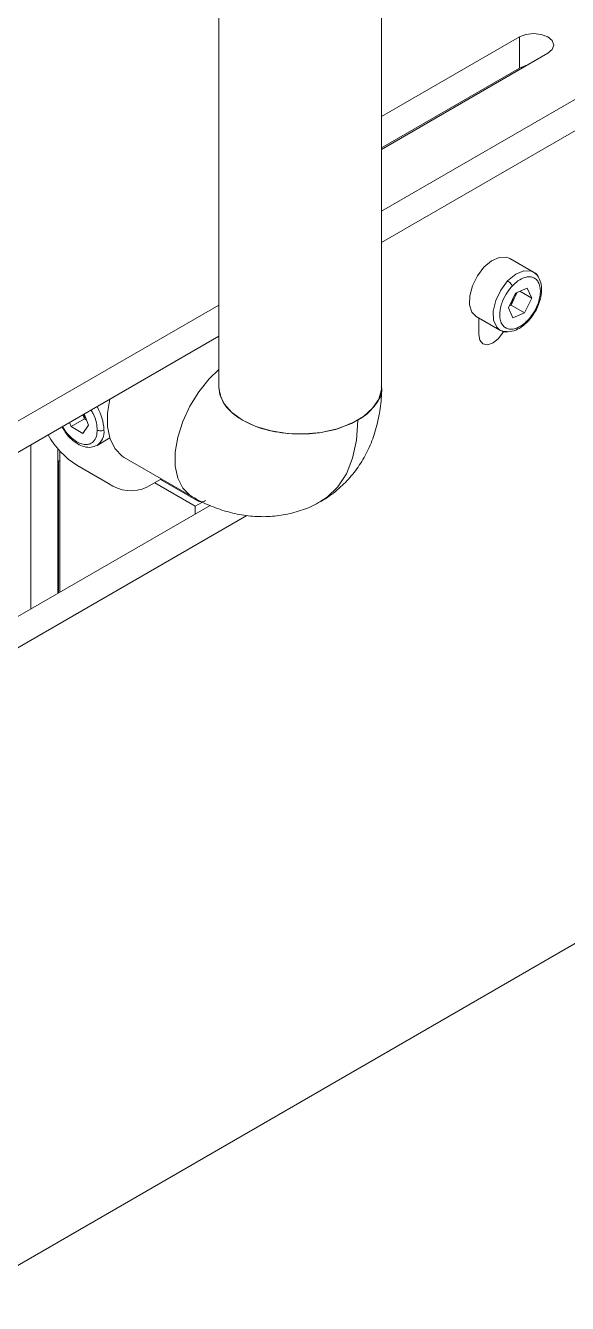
# Model space of a CAD drawing. Header units: millimetres. Extents: x -529 to 1738, y -425 to 849.
# Drawn here: x -362.6 to -334.3, y 526.2 to 593 of the extents above; entities that cross this region are included whole.
import ezdxf

# ---------------------------------------------------------------- set-up
doc = ezdxf.new("R2010")
doc.units = ezdxf.units.MM

msp = doc.modelspace()

# ---------------------------------------------------------------- linework, layer by layer
at = {"color": 7, "linetype": 'Continuous', "lineweight": 15}
for p, q in [((-352.542, 655.747), (-352.542, 574.093)), ((-344.042, 574.093), (-344.042, 655.747)), ((-344.042, 583.282), (-282.892, 618.583)), ((-344.042, 583.282), (-288.364, 615.424)), ((-344.042, 581.649), (-286.95, 614.607)), ((-344.042, 588.221), (-336.837, 592.381)), ((-336.837, 592.381), (-336.837, 590.748)), ((-335.352, 591.523), (-344.042, 586.507)), ((-344.042, 586.588), (-336.837, 590.748)), ((-267.505, 583.373), (-366.5, 526.224)), ((-336.103, 580.098), (-337.341, 580.812)), ((-337.035, 578.999), (-337.408, 578.223)), ((-337.088, 578.758), (-337.275, 578.37)), ((-336.956, 579.033), (-337.088, 578.758)), ((-336.428, 579.256), (-337.035, 578.999)), ((-336.194, 578.738), (-336.811, 579.094)), ((-336.567, 577.962), (-336.194, 578.738)), ((-336.194, 578.738), (-336.428, 579.256)), ((-371.449, 567.46), (-352.542, 578.375)), ((-337.408, 578.223), (-337.174, 577.704)), ((-337.275, 578.37), (-337.354, 578.336)), ((-337.275, 578.37), (-336.567, 577.962)), ((-339.09, 577.781), (-337.853, 577.067)), ((-338.958, 577.705), (-338.958, 576.827)), ((-337.174, 577.704), (-336.567, 577.962)), ((-371.449, 565.827), (-352.542, 576.742)), ((-360.348, 572.236), (-360.265, 572.022)), ((-360.265, 572.022), (-359.558, 572.431)), ((-359.653, 571.669), (-359.347, 572.105)), ((-359.558, 572.431), (-359.641, 572.644)), ((-359.347, 572.105), (-359.571, 572.684)), ((-359.558, 572.431), (-359.449, 572.367)), ((-360.265, 572.022), (-359.653, 571.669)), ((-358.907, 571.045), (-358.24, 571.43)), ((-362.369, 571.069), (-362.369, 562.495)), ((-360.955, 570.87), (-360.955, 563.312)), ((-360.843, 563.376), (-360.843, 570.741)), ((-360.914, 570.214), (-360.955, 570.297)), ((-360.914, 570.214), (-360.843, 570.255)), ((-360.914, 563.335), (-360.914, 570.214)), ((-357.488, 570.412), (-353.952, 568.371)), ((-358.302, 569.052), (-359.959, 570.008)), ((-355.546, 569.291), (-356.302, 568.854)), ((-356.302, 568.854), (-355.546, 569.29)), ((-355.893, 569.09), (-353.772, 567.865)), ((-355.583, 569.269), (-353.616, 568.134)), ((-353.389, 568.086), (-353.772, 567.865)), ((-373.217, 556.233), (-352.998, 567.905)), ((-371.803, 555.416), (-351.083, 567.378)), ((-353.772, 567.865), (-353.772, 567.458))]:
    msp.add_line(p, q, dxfattribs=at)
at = {"color": 7, "linetype": 'Continuous', "lineweight": 15, "flags": 128}
for points in [[(-336.837, 592.381), (-336.496, 592.512), (-336.094, 592.558), (-335.692, 592.512), (-335.352, 592.381), (-335.124, 592.184), (-335.044, 591.952), (-335.124, 591.72), (-335.352, 591.523)], [(-336.837, 590.748), (-336.496, 590.879), (-336.45, 590.889)], [(-338.688, 580.345), (-338.291, 580.679), (-337.886, 580.864), (-337.516, 580.879), (-337.341, 580.812)], [(-339.09, 577.781), (-339.316, 578.009), (-339.44, 578.385), (-339.431, 578.86), (-339.291, 579.383), (-339.034, 579.896), (-338.688, 580.345)], [(-335.888, 579.888), (-335.934, 579.952), (-336.103, 580.098)], [(-338.958, 576.827), (-338.901, 576.531), (-338.74, 576.346), (-338.5, 576.299), (-338.215, 576.398), (-337.931, 576.627), (-337.69, 576.952), (-337.665, 576.997)], [(-337.853, 577.067), (-337.732, 577.014), (-337.479, 576.987)], [(-352.542, 574.093), (-352.489, 573.709), (-352.259, 573.214), (-351.856, 572.757), (-351.297, 572.358), (-350.606, 572.035), (-349.815, 571.802), (-348.957, 571.67), (-348.069, 571.643), (-347.192, 571.723), (-346.362, 571.907), (-345.617, 572.186), (-344.989, 572.549), (-344.505, 572.979), (-344.187, 573.458), (-344.048, 573.965), (-344.042, 574.093)], [(-357.488, 570.412), (-357.596, 570.481), (-357.965, 570.855), (-358.221, 571.37), (-358.352, 572.004), (-358.352, 572.73), (-358.235, 573.455)]]:
    msp.add_lwpolyline(points, dxfattribs=at)
at = {"color": 8, "linetype": 'Continuous', "lineweight": 15, "flags": 128}
for points in [[(-336.103, 580.098), (-336.224, 580.151), (-336.605, 580.16), (-337.031, 579.98), (-337.451, 579.63)], [(-337.451, 579.63), (-337.813, 579.155), (-338.075, 578.61), (-338.205, 578.062), (-338.186, 577.577), (-338.022, 577.213), (-337.853, 577.067)], [(-352.542, 575.01), (-353.05, 574.516), (-353.594, 573.839), (-354.061, 573.084), (-354.43, 572.284), (-354.685, 571.474), (-354.816, 570.689), (-354.816, 569.963), (-354.685, 569.329), (-354.43, 568.814), (-354.061, 568.44), (-353.954, 568.372)], [(-345.287, 572.358), (-345.353, 571.322), (-345.551, 570.383), (-345.878, 569.562), (-346.325, 568.874), (-346.884, 568.334), (-347.204, 568.122)]]:
    msp.add_lwpolyline(points, dxfattribs=at)
at = {"color": 7, "linetype": 'Continuous', "lineweight": 15}
for centre, radius, start, end in [((-338.225, 579.302), 1.261, 317.05382, 334.43094), ((-338.135, 579.267), 1.164, 334.07673, 347.47135), ((-358.537, 573.277), 1.258, 209.84924, 221.57254), ((-357.582, 573.762), 4.444, 209.21616, 237.65792), ((-357.13, 570.687), 2.012, 234.38183, 294.31395), ((-353.45, 568.424), 0.328, 218.74226, 309.48019)]:
    msp.add_arc(centre, radius, start, end, dxfattribs=at)
at = {"color": 8, "linetype": 'Continuous', "lineweight": 15}
for centre, radius, start, end in [((-361.145, 571.737), 2.603, 2.401, 30.73235), ((-359.371, 571.737), 0.833, 303.79357, 7.51861)]:
    msp.add_arc(centre, radius, start, end, dxfattribs=at)
at = {"color": 7, "linetype": 'Continuous', "lineweight": 15}
for points, knots in [([(-335.859, 579.863), (-335.86, 579.867), (-335.908, 579.981), (-336.007, 580.04), (-336.102, 580.098)], [0, 0, 0, 0, 0.029529, 1, 1, 1, 1]), ([(-336.396, 577.582), (-336.492, 577.492), (-336.709, 577.286), (-337.018, 577.14), (-337.283, 577.1), (-337.486, 577.135), (-337.662, 577.247), (-337.792, 577.436), (-337.861, 577.689), (-337.867, 577.981), (-337.816, 578.283), (-337.698, 578.647), (-337.498, 579.037), (-337.296, 579.274), (-337.206, 579.379)], [0, 0, 0, 0, 0.090318, 0.204563, 0.27142, 0.343936, 0.420786, 0.5, 0.579214, 0.656064, 0.72858, 0.795437, 0.909682, 1, 1, 1, 1]), ([(-337.206, 579.379), (-337.219, 579.402), (-337.245, 579.449), (-337.316, 579.527), (-337.388, 579.591), (-337.43, 579.618), (-337.451, 579.63)], [0, 0, 0, 0, 0.270261, 0.562429, 0.789736, 1, 1, 1, 1]), ([(-337.206, 579.379), (-337.11, 579.469), (-336.893, 579.675), (-336.584, 579.821), (-336.32, 579.861), (-336.117, 579.826), (-335.941, 579.714), (-335.811, 579.525), (-335.741, 579.272), (-335.736, 578.98), (-335.786, 578.678), (-335.905, 578.314), (-336.104, 577.924), (-336.307, 577.687), (-336.396, 577.582)], [0, 0, 0, 0, 0.090318, 0.204563, 0.27142, 0.343936, 0.420786, 0.5, 0.579214, 0.656064, 0.72858, 0.795437, 0.909682, 1, 1, 1, 1]), ([(-336.395, 577.509), (-336.27, 577.66), (-336.067, 577.903), (-335.858, 578.324), (-335.726, 578.716), (-335.665, 579.14), (-335.695, 579.552), (-335.804, 579.76), (-335.859, 579.863)], [0, 0, 0, 0, 0.211401, 0.342026, 0.489792, 0.652929, 0.827033, 1, 1, 1, 1]), ([(-337.442, 576.971), (-337.306, 576.992), (-337.055, 577.029), (-336.686, 577.239), (-336.485, 577.426), (-336.395, 577.509)], [0, 0, 0, 0, 0.397011, 0.729815, 1, 1, 1, 1]), ([(-336.506, 577.535), (-336.482, 577.523), (-336.432, 577.498), (-336.391, 577.504), (-336.379, 577.535), (-336.391, 577.567), (-336.396, 577.582)], [0, 0, 0, 0, 0.270261, 0.562429, 0.789736, 1, 1, 1, 1]), ([(-337.854, 577.067), (-337.729, 577.001), (-337.604, 576.934), (-337.443, 576.971), (-337.442, 576.971)], [0, 0, 0, 0, 0.993961, 1, 1, 1, 1]), ([(-352.542, 574.094), (-352.542, 574.093), (-352.541, 574.076), (-352.541, 574.084), (-352.541, 574.092)], [0, 0, 0, 0, 0.045723, 1, 1, 1, 1]), ([(-345.287, 572.358), (-345.658, 572.182), (-346.4, 571.83), (-347.818, 571.61), (-349.264, 571.656), (-350.609, 571.98), (-351.682, 572.541), (-352.406, 573.274), (-352.494, 573.823), (-352.538, 574.095)], [0, 0, 0, 0, 0.143149, 0.286298, 0.429446, 0.572595, 0.715744, 0.858893, 1, 1, 1, 1]), ([(-347.219, 568.117), (-347.207, 568.123), (-346.892, 568.279), (-346.364, 568.685), (-345.675, 569.347), (-345.115, 570.098), (-344.662, 570.937), (-344.323, 571.857), (-344.117, 572.844), (-344.031, 573.598), (-344.049, 574.022), (-344.052, 574.095)], [0, 0, 0, 0, 0.005632, 0.148164, 0.277444, 0.408652, 0.542854, 0.681041, 0.823637, 0.969633, 1, 1, 1, 1]), ([(-344.046, 574.096), (-344.045, 574.09), (-343.965, 573.814), (-344.251, 573.252), (-344.755, 572.684), (-345.184, 572.421), (-345.287, 572.358)], [0, 0, 0, 0, 0.008327, 0.436996, 0.865665, 1, 1, 1, 1]), ([(-360.737, 572.011), (-360.704, 571.958), (-360.638, 571.854), (-360.494, 571.605), (-360.24, 571.353), (-359.913, 571.105), (-359.569, 570.959), (-359.214, 570.916), (-359.007, 571.003), (-358.904, 571.046)], [0, 0, 0, 0, 0.069851, 0.138103, 0.320038, 0.479479, 0.649386, 0.825372, 1, 1, 1, 1]), ([(-358.898, 571.846), (-358.87, 571.833), (-358.812, 571.807), (-358.704, 571.8), (-358.61, 571.815), (-358.566, 571.836), (-358.545, 571.846)], [0, 0, 0, 0, 0.270261, 0.562429, 0.789736, 1, 1, 1, 1]), ([(-353.948, 568.381), (-353.862, 568.328), (-353.504, 568.107), (-352.832, 567.813), (-351.938, 567.515), (-351.017, 567.344), (-350.09, 567.3), (-349.171, 567.387), (-348.285, 567.618), (-347.623, 567.869), (-347.291, 568.086), (-347.214, 568.136)], [0, 0, 0, 0, 0.042153, 0.175541, 0.309367, 0.44224, 0.573583, 0.703522, 0.832563, 0.961396, 1, 1, 1, 1])]:
    msp.add_open_spline(points, degree=3, knots=knots, dxfattribs=at)
at = {"color": 8, "linetype": 'Continuous', "lineweight": 15}
for points, knots in [([(-359.213, 572.89), (-359.178, 572.829), (-359.053, 572.611), (-358.927, 572.239), (-358.907, 571.966), (-358.898, 571.846)], [0, 0, 0, 0, 0.182057, 0.638863, 1, 1, 1, 1]), ([(-358.898, 571.846), (-358.907, 571.735), (-358.926, 571.483), (-359.069, 571.248), (-359.261, 571.12), (-359.46, 571.076), (-359.698, 571.107), (-359.959, 571.221), (-360.221, 571.409), (-360.457, 571.654), (-360.62, 571.867), (-360.69, 571.998), (-360.706, 572.029)], [0, 0, 0, 0, 0.120322, 0.272518, 0.361585, 0.458191, 0.560569, 0.666099, 0.771628, 0.874006, 0.970612, 1, 1, 1, 1])]:
    msp.add_open_spline(points, degree=3, knots=knots, dxfattribs=at)

doc.saveas('drawing.dxf')
